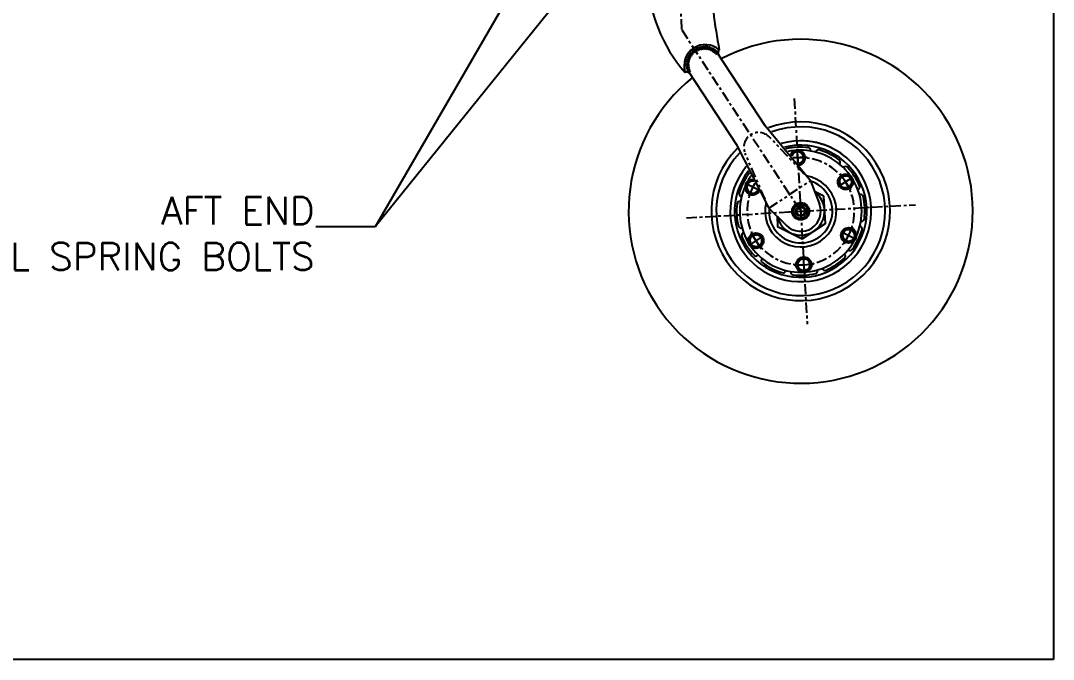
# Model space of a CAD drawing. Extents: x 0 to 267, y -90 to 34.
# Drawn here: x 229.45 to 266.96, y -90.31 to -67.1 of the extents above; entities that cross this region are included whole.
import ezdxf

# ---------------------------------------------------------------- set-up
doc = ezdxf.new("R2010")
doc.units = 0
doc.header["$LTSCALE"] = 0.3
doc.header["$MEASUREMENT"] = 0
doc.linetypes.add('CENTER', pattern=[2, 1.25, -0.25, 0.25, -0.25])
doc.linetypes.add('PHANTOM', pattern=[2.5, 1.25, -0.25, 0.25, -0.25, 0.25, -0.25])
doc.layers.get('0').update_dxf_attribs({"linetype": 'CONTINUOUS'})
doc.layers.add('1', color=1, linetype='CONTINUOUS')
doc.layers.add('NOTES', color=2, linetype='CONTINUOUS')
doc.styles.add('ROMANS', font='ROMANS.shx')
doc.dimstyles.new('FRACTION', dxfattribs={"dimtxt": 0.125, "dimasz": 0.15, "dimexe": 0.12, "dimexo": 0.12, "dimgap": 0.05, "dimtad": 0, "dimtih": 1, "dimtoh": 1, "dimdec": 4, "dimzin": 4, "dimdsep": 46, "dimlunit": 5, "dimtxsty": 'ROMANS', "dimcen": 0.09, "dimclrd": 6, "dimclre": 6, "dimclrt": 256, "dimadec": 0, "dimazin": 0, "dimtfac": 0.72, "dimtdec": 4, "dimtofl": 0, "dimtmove": 0, "dimatfit": 3, "dimfxl": 1, "dimfrac": 2, "dimtolj": 1, "dimtzin": 4, "dimarcsym": 0})

msp = doc.modelspace()

# ---------------------------------------------------------------- linework, layer by layer
at = {"color": 2}
for p, q in [((257.69411, -72.4018), (257.65823, -71.77562)), ((258.0197, -72.06496), (257.5146, -72.09391)), ((259.60531, -73.24862), (259.22297, -72.66613)), ((256.33073, -73.29669), (255.77051, -73.01468)), ((256.11966, -73.00951), (255.88853, -73.46867)), ((259.1508, -73.13508), (259.67515, -72.79091)), ((257.76782, -73.68787), (257.80653, -74.36333)), ((257.34065, -74.05557), (258.24472, -74.00376)), ((259.37303, -75.21363), (259.68632, -74.59127)), ((256.42404, -74.92486), (255.8997, -75.26903)), ((255.96954, -74.81132), (256.35188, -75.39381)), ((259.24411, -74.76325), (259.80434, -75.04526)), ((257.88073, -75.65814), (257.91662, -76.28432)), ((257.55515, -75.99498), (258.25077, -75.95511))]:
    msp.add_line(p, q, dxfattribs=at)
for points in [[(257.88634, -71.94656), (257.66154, -71.8334), (257.45114, -71.9715), (257.45394, -72.02032)], [(257.70575, -72.32581), (257.90074, -72.19782), (257.88634, -71.94656)], [(256.0326, -72.9026), (255.8222, -73.0407), (255.8366, -73.29197), (256.0614, -73.40513), (256.25638, -73.27714)], [(256.07628, -72.92459), (256.0326, -72.9026)]]:
    msp.add_lwpolyline(points, dxfattribs=at)
for points in [[(259.64117, -73.07393), (259.62677, -72.82267), (259.40197, -72.70951), (259.19157, -72.84761), (259.20597, -73.09887), (259.43077, -73.21203)], [(258.08844, -74.01272), (257.92299, -73.76065), (257.62197, -73.7779), (257.4864, -74.04722), (257.65185, -74.29929), (257.95287, -74.28204)], [(255.93368, -74.98601), (255.94808, -75.23727), (256.17288, -75.35044), (256.38328, -75.21233), (256.36888, -74.96107), (256.14408, -74.84791)], [(259.54225, -75.15734), (259.75265, -75.01924), (259.73825, -74.76797), (259.51345, -74.65481), (259.30305, -74.79292), (259.31745, -75.04418)], [(257.68851, -76.11338), (257.91331, -76.22654), (258.12371, -76.08844), (258.10931, -75.83718), (257.88451, -75.72402), (257.67411, -75.86212)]]:
    msp.add_lwpolyline(points, close=True, dxfattribs=at)
for centre, radius in [((259.41637, -72.96077), 0.21796), ((257.78742, -74.02997), 0.25979), ((256.15848, -75.09917), 0.21796), ((259.52785, -74.90608), 0.21796), ((257.89891, -75.97528), 0.21796)]:
    msp.add_circle(centre, radius, dxfattribs=at)
for centre, start, end in [((257.67594, -72.08466), 272.758826, 166.239633), ((256.047, -73.15386), 80.320324, 333.801216)]:
    msp.add_arc(centre, 0.21796, start, end, dxfattribs=at)
at = {"layer": '1', "color": 41, "linetype": 'CENTER'}
msp.add_line((252.8616, -56.94103), (253.46342, -67.4423), dxfattribs=at)
at = {"layer": '1', "color": 2, "linetype": 'CENTER'}
for p, q in [((253.46342, -67.4423), (257.78742, -74.02997)), ((257.55275, -69.93512), (258.02282, -78.13742)), ((253.64119, -74.26759), (261.95598, -73.79107))]:
    msp.add_line(p, q, dxfattribs=at)
at = {"layer": '1'}
for p, q in [((254.7533, -68.273), (254.82738, -68.16565)), ((254.7533, -68.273), (256.48605, -70.91287)), ((253.71248, -68.95617), (253.58451, -68.98144)), ((253.71248, -68.95617), (255.44523, -71.59604)), ((258.14296, -72.92292), (256.48605, -70.91287)), ((255.44523, -71.59604), (256.6303, -73.91579)), ((258.14151, -71.84147), (258.14378, -71.82744)), ((258.33312, -71.88122), (258.33662, -71.86744)), ((259.18832, -72.31171), (259.1973, -72.3007)), ((259.33439, -72.44195), (259.34431, -72.43176)), ((258.14296, -72.92292), (258.4688, -73.7669)), ((255.63867, -73.48427), (255.6249, -73.48077)), ((259.85976, -73.24236), (259.87305, -73.23731)), ((259.92114, -73.42818), (259.93483, -73.42432)), ((255.59892, -73.67589), (255.58489, -73.67362)), ((256.6303, -73.91579), (257.27502, -74.55048)), ((255.6537, -74.63176), (255.64002, -74.63562)), ((259.93617, -74.57567), (259.94995, -74.57917)), ((259.97593, -74.38405), (259.98996, -74.38632)), ((255.71509, -74.81758), (255.7018, -74.82263)), ((256.24046, -75.61799), (256.23054, -75.62818)), ((256.38653, -75.74823), (256.37755, -75.75924)), ((259.37545, -75.57693), (259.38563, -75.58685)), ((259.50568, -75.43087), (259.5167, -75.43985)), ((258.57503, -76.10231), (258.58008, -76.1156)), ((257.24173, -76.17872), (257.23823, -76.1925)), ((257.43334, -76.21847), (257.43107, -76.2325)), ((258.38921, -76.16369), (258.39307, -76.17737))]:
    msp.add_line(p, q, dxfattribs=at)
at = {"layer": '1', "linetype": 'PHANTOM'}
for p, q in [((257.91288, -72.67771), (256.65456, -71.33663)), ((256.49156, -73.59492), (255.76698, -71.91921)), ((256.6303, -73.91579), (258.14296, -72.92292))]:
    msp.add_line(p, q, dxfattribs=at)
at = {"layer": '1'}
for points in [[(256.92886, -74.2097), (256.95006, -74.5796), (257.84473, -75.02997), (258.6821, -74.48034), (258.62479, -73.48034)], [(258.62479, -73.48034), (258.29132, -73.31247)]]:
    msp.add_lwpolyline(points, dxfattribs=at)
for centre in [(259.41637, -72.96077), (259.52785, -74.90608), (256.15848, -75.09917), (257.89891, -75.97528)]:
    msp.add_circle(centre, 0.28177, dxfattribs=at)
at = {"layer": '1', "color": 2}
for radius in [0.3154, 0.1826, 0.1494]:
    msp.add_circle((257.78742, -74.02997), radius, dxfattribs=at)
at = {"layer": '1'}
for centre, radius, start, end in [((257.73189, -65.34861), 5.51346, 182.043837, 221.216235), ((279.52398, -63.61264), 25.11278, 184.11812, 190.445641), ((257.78742, -74.02997), 6.25, 128.996137, 117.563863), ((254.31955, -68.74662), 0.77164, 48.843479, 197.716521), ((254.2861, -68.69566), 0.63001, 42.13476, 204.42524), ((253.67807, -68.3325), 0.15049, 337.182544, 42.703345), ((253.72549, -68.26288), 0.15049, 330.364362, 35.885163), ((253.78083, -68.19939), 0.15049, 323.54618, 29.066981), ((254.03178, -68.03467), 0.15049, 217.493019, 283.01382), ((254.11205, -68.00915), 0.15049, 210.674837, 276.195638), ((254.19478, -67.99335), 0.15049, 203.856655, 269.377456), ((254.2788, -67.98747), 0.15049, 197.038473, 262.559274), ((254.36293, -67.99161), 0.15049, 190.220291, 255.741093), ((254.44597, -68.00571), 0.15049, 183.40211, 248.922911), ((254.52675, -68.02957), 0.15049, 176.583928, 242.104729), ((254.60413, -68.06285), 0.15049, 169.765746, 235.286547), ((254.67701, -68.10508), 0.15049, 162.947564, 228.468365), ((254.74435, -68.15567), 0.15049, 156.129382, 221.650184), ((254.80522, -68.21389), 0.15049, 149.311201, 214.832002), ((254.85875, -68.27892), 0.15049, 142.493019, 208.01382), ((254.93425, -68.27583), 0.15049, 142.493019, 208.01382), ((253.57901, -68.73572), 0.15049, 11.273453, 76.794254), ((253.57925, -68.65149), 0.15049, 4.455271, 69.976072), ((253.5895, -68.56788), 0.15049, 357.637089, 63.15789), ((253.60959, -68.48609), 0.15049, 350.818907, 56.339709), ((253.63926, -68.40725), 0.15049, 344.000726, 49.521527), ((253.58876, -68.81938), 0.15049, 18.091635, 83.612436), ((253.64309, -69.12332), 0.15049, 38.54618, 104.066981), ((253.60838, -68.90129), 0.15049, 24.909816, 90.430618), ((253.63759, -68.9803), 0.15049, 31.727998, 97.248799), ((253.67597, -69.05527), 0.15049, 38.54618, 104.066981), ((257.78742, -74.02997), 3.2475, 135.384047, 111.175953), ((257.78742, -74.02997), 3.06824, 136.496276, 110.063724), ((257.78742, -74.02997), 2.56076, 140.556916, 106.003084), ((257.78742, -74.02997), 2.40177, 142.216507, 104.343493), ((257.78742, -74.02997), 2.56, 35.639676, 90.92032), ((257.27346, -71.85671), 0.09526, 103.30564, 107.818408), ((257.78742, -74.02997), 2.32847, 83.25436, 103.30564), ((257.78742, -74.02997), 2.21696, 95.639676, 102.078895), ((257.67594, -72.08466), 0.28177, 281.93707, 157.06139), ((257.78742, -74.02997), 2.21696, 35.639676, 90.92032), ((258.04974, -71.81222), 0.09526, 350.809604, 83.25436), ((258.42895, -71.89089), 0.09526, 73.30564, 165.750396), ((257.78742, -74.02997), 2.32847, 53.25436, 73.30564), ((259.12347, -72.2405), 0.09526, 320.809604, 53.25436), ((257.78742, -74.02997), 2.32847, 143.25436, 163.30564), ((257.78742, -74.02997), 2.21696, 144.481105, 150.92032), ((255.99796, -72.69392), 0.09526, 138.741592, 143.25436), ((257.78742, -74.02997), 1.299, 165.935489, 80.624511), ((259.41254, -72.49823), 0.09526, 43.30564, 135.750396), ((257.78742, -74.02997), 2.32847, 23.25436, 43.30564), ((257.78742, -74.02997), 2.21696, 155.639676, 210.92032), ((256.047, -73.15386), 0.28177, 89.49864, 324.622901), ((257.78742, -74.02997), 1.15178, 174.806275, 71.753725), ((257.78742, -74.02997), 2.21696, 335.639676, 30.92032), ((259.83921, -73.14827), 0.09526, 290.809604, 23.25436), ((255.64834, -73.38844), 0.09526, 163.30564, 255.750396), ((257.78742, -74.02997), 0.86744, 192.802763, 53.757237), ((259.96069, -73.51601), 0.09526, 13.30564, 105.750396), ((257.78742, -74.02997), 2.32847, 353.25436, 13.30564), ((257.78742, -74.02997), 2.32847, 173.25436, 193.30564), ((255.56968, -73.76765), 0.09526, 80.809604, 173.25436), ((257.78742, -74.02997), 0.7304, 225.449388, 21.110612), ((255.61416, -74.54393), 0.09526, 193.30564, 285.750396), ((259.92651, -74.6715), 0.09526, 343.30564, 75.750396), ((260.00517, -74.29229), 0.09526, 260.809604, 353.25436), ((255.73564, -74.91167), 0.09526, 110.809604, 203.25436), ((257.78742, -74.02997), 2.32847, 203.25436, 223.30564), ((257.78742, -74.02997), 2.32847, 323.25436, 343.30564), ((257.78742, -74.02997), 2.21696, 215.639676, 270.92032), ((257.78742, -74.02997), 2.21696, 275.639676, 330.92032), ((256.16231, -75.56171), 0.09526, 223.30564, 315.750396), ((256.45138, -75.81944), 0.09526, 140.809604, 233.25436), ((257.78742, -74.02997), 2.32847, 293.25436, 313.30564), ((259.31916, -75.65509), 0.09526, 313.30564, 45.750396), ((259.57689, -75.36602), 0.09526, 230.809604, 323.25436), ((257.78742, -74.02997), 2.32847, 233.25436, 253.30564), ((258.66913, -76.08176), 0.09526, 200.809604, 293.25436), ((257.1459, -76.16905), 0.09526, 253.30564, 345.750396), ((257.52511, -76.24772), 0.09526, 170.809604, 263.25436), ((257.78742, -74.02997), 2.32847, 263.25436, 283.30564), ((258.30139, -76.20323), 0.09526, 283.30564, 15.750396)]:
    msp.add_arc(centre, radius, start, end, dxfattribs=at)
at = {"layer": '1', "linetype": 'PHANTOM'}
msp.add_arc((256.26159, -71.70534), 0.53886, 43.176451, 203.383549, dxfattribs=at)
at = {"layer": '1', "color": 2, "linetype": 'CENTER'}
msp.add_arc((257.78742, -74.02997), 1.9485, 148.659268, 97.900732, dxfattribs=at)
at = {"layer": 'NOTES'}
for p, q in [((266.96459, -30.31426), (266.96459, -90.31426)), ((266.96459, -90.31426), (206.96459, -90.31426))]:
    msp.add_line(p, q, dxfattribs=at)

# ---------------------------------------------------------------- texts
at = {"layer": 'NOTES', "insert": (240.12515, -74.84157), "char_height": 1, "width": 12.2857143, "attachment_point": 6, "style": 'ROMANS'}
msp.add_mtext('AFT END\\PTAIL SPRING BOLTS', dxfattribs=at)

# ---------------------------------------------------------------- leaders
at = {"layer": 'NOTES', "annotation_type": 0, "has_hookline": 1, "hookline_direction": 1, "text_width": 9}
msp.add_leader([(248.82956, -63.37625), (242.32515, -74.59157), (240.17515, -74.59157)], dimstyle='FRACTION', override={"dimasz": 2, "dimgap": 0.05, "dimtad": 0}, dxfattribs=at)
at = {"layer": 'NOTES'}
msp.add_leader([(250.25181, -64.78279), (242.32515, -74.59157), (240.70731, -74.59157)], dimstyle='FRACTION', override={"dimasz": 2, "dimgap": 0.05, "dimtad": 0}, dxfattribs=at)

doc.saveas('drawing.dxf')
